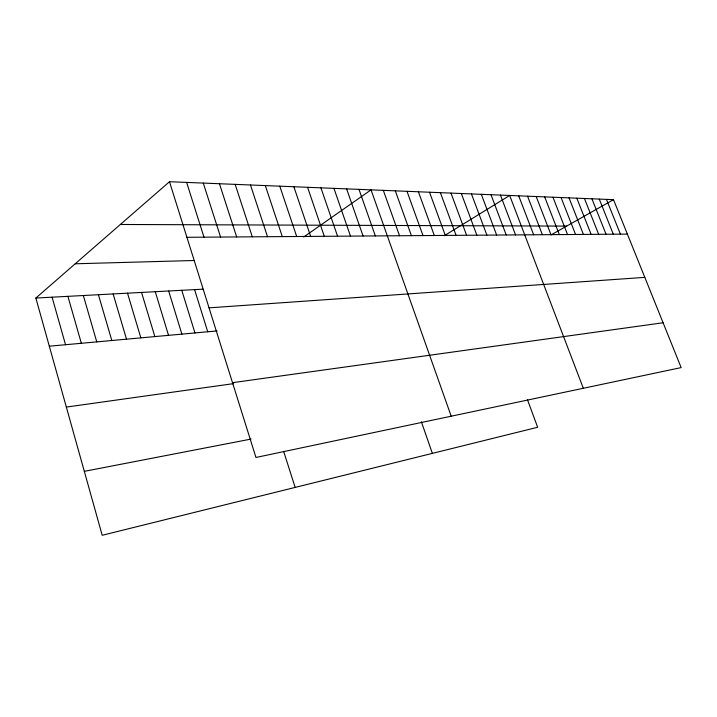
<?xml version="1.0" encoding="UTF-8"?>
<svg xmlns="http://www.w3.org/2000/svg" width="717" height="717" viewBox="0 0 717 717"><rect width="100%" height="100%" fill="white"/><g stroke="black" fill="none" stroke-linecap="round" stroke-linejoin="round"><path stroke-width="1.08" d="M527.452 399.71L537.651 427.26L102.199 535.285L35.85 298.048L169.49 181.715L613.51 199.667L681.15 367.597L255.96 457.473L169.49 181.715M303.739 236.986L371.039 189.862L451.199 416.21M444.289 235.732L509.67 195.472L583.324 388.273M551.023 234.925L613.51 199.667M84.31 471.347L251.031 439.082M232.514 382.681L663.091 322.758M66.34 407.077L233.634 383.622M49.312 346.203L217.099 330.922M209.041 307.853L644.807 277.371M35.85 298.048L202.938 289.175M75.204 263.784L194.424 260.495M186.922 237.3L627.375 234.1M120.366 224.475L566.654 226.106M606.457 199.389L620.411 234.145M599.26 199.093L613.304 234.199M591.928 198.797L606.053 234.253M584.445 198.492L598.659 234.307M576.809 198.188L591.113 234.36M569.02 197.874L583.414 234.414M561.07 197.551L575.554 234.477M552.95 197.22L567.523 234.531M544.66 196.888L559.332 234.593M536.191 196.539L550.952 234.656M527.542 196.189L542.393 234.719M518.705 195.84L533.654 234.782M500.43 195.096L515.568 234.907M490.993 194.719L506.22 234.979M481.331 194.325L496.657 235.051M471.445 193.922L486.87 235.122M461.336 193.518L476.85 235.194M450.984 193.097L466.597 235.266M440.381 192.667L456.093 235.346M429.519 192.228L445.329 235.418M418.396 191.78L434.305 235.499M406.996 191.322L422.994 235.588M395.318 190.847L411.406 235.669M383.326 190.364L399.521 235.759M358.975 189.378L375.35 235.929M346.616 188.876L363.08 236.018M421.363 421.748L432.369 453.377M333.934 188.365L350.488 236.108M320.92 187.836L337.564 236.207M307.566 187.298L324.299 236.305M293.862 186.743L310.676 236.404M279.782 186.169L296.686 236.502M265.317 185.586L282.301 236.61M250.457 184.986L267.522 236.718M235.167 184.368L252.312 236.825M219.456 183.731L236.673 236.942M203.278 183.077L220.576 237.058M283.609 451.253L295.153 487.417M186.635 182.405L203.995 237.175M194.585 289.623L207.733 331.774M181.768 290.295L194.961 332.939M168.665 290.994L181.894 334.131M155.266 291.711L168.522 335.341M141.554 292.437L154.845 336.587M127.518 293.181L140.846 337.868M113.143 293.943L126.506 339.168M98.426 294.723L111.816 340.512M83.351 295.529L96.768 341.884M67.909 296.345L81.344 343.282M52.081 297.188L65.534 344.725"/></g></svg>
